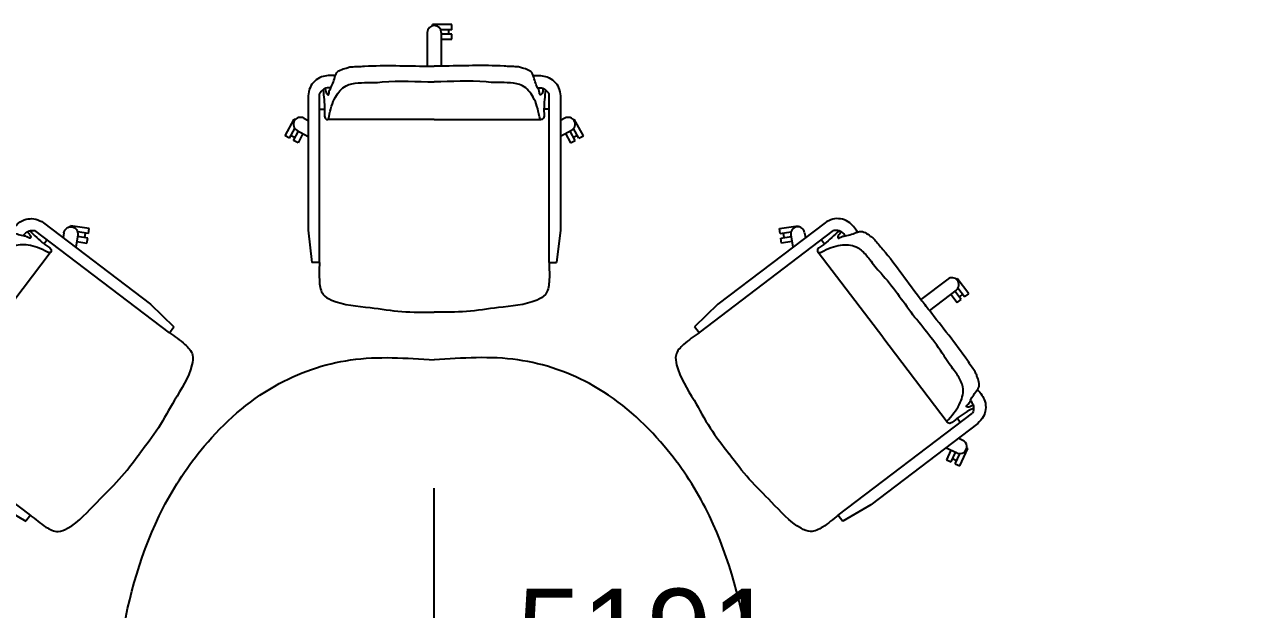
# Model space of a CAD drawing. Header units: millimetres. Extents: x 131588 to 171225, y -200198 to -177978.
# Drawn here: x 135326 to 137912, y -181763 to -180536 of the extents above; entities that cross this region are included whole.
import ezdxf

# ---------------------------------------------------------------- set-up
doc = ezdxf.new("R2010")
doc.units = ezdxf.units.MM
doc.header["$MEASUREMENT"] = 0
doc.layers.add('ceco.net 343', color=7, linetype='Continuous')
doc.layers.add('ceco.net 345', color=7, linetype='Continuous')
doc.layers.add('DIMLINE', color=10, linetype='Continuous', lineweight=18)
doc.styles.get("Standard").update_dxf_attribs({"font": ''})
doc.styles.get('Standard').set_extended_font_data('Arial')
doc.dimstyles.new('DIM-50', dxfattribs={"dimscale": 50, "dimtxt": 2.5, "dimasz": 2.5, "dimexe": 1.5, "dimexo": 0.05, "dimgap": 0.6, "dimtad": 1, "dimzin": 9, "dimdsep": 46, "dimtxsty": 'Standard', "dimcen": 0, "dimclrd": 32, "dimclre": 32, "dimadec": 0, "dimazin": 0, "dimtp": 0.1, "dimtm": 0.1, "dimtfac": 0.71, "dimtofl": 0, "dimtmove": 1, "dimatfit": 3, "dimfxl": 1, "dimtolj": 1, "dimtzin": 7, "dimlwd": -1, "dimlwe": -1, "dimarcsym": 1})

# ---------------------------------------------------------------- blocks, each defined once
blk = doc.blocks.new('Ceco.NET-Furniture-Tm-343')
at = {"layer": 'ceco.net 343'}
for p, q in [((36.5, 603.1), (-3.4, 603.1)), ((-3.4, 600.8), (-3.4, 603.1)), ((36.5, 592.4), (36.5, 603.1)), ((-14.6, 586.6), (-14.6, 516.1)), ((36.5, 592.4), (13.4, 592.4)), ((14.6, 586.6), (14.6, 516.1)), ((36.5, 583.1), (14.6, 583.1)), ((14.6, 572.5), (36.5, 572.5)), ((29.8, 592.4), (29.8, 583.1)), ((36.5, 572.5), (36.5, 583.1)), ((-264.5, 453.5), (-264.5, 171.6)), ((-240.6, 103.8), (-240.6, 458.1)), ((240.6, 103.8), (240.6, 458.1)), ((264.5, 453.5), (264.5, 171.6)), ((-240.6, 425.7), (-230, 425.7)), ((240.6, 425.7), (230, 425.7)), ((-312.7, 369.9), (-293.6, 404.9)), ((-291.6, 403.8), (-293.6, 404.9)), ((-273.7, 406.9), (-264.5, 401.9)), ((0, 404.4), (-223.3, 404.4)), ((0, 404.4), (223.3, 404.4)), ((273.7, 406.9), (264.5, 401.9)), ((291.6, 403.8), (293.6, 404.9)), ((312.7, 369.9), (293.6, 404.9)), ((-303.3, 364.8), (-312.7, 369.9)), ((-303.3, 364.8), (-292.2, 385)), ((-300.1, 370.7), (-291.9, 366.2)), ((-295.1, 360.3), (-284.6, 379.5)), ((-287.7, 381.2), (-264.5, 368.6)), ((-275.3, 374.5), (-285.7, 355.3)), ((287.7, 381.2), (264.5, 368.6)), ((275.3, 374.5), (285.7, 355.3)), ((295.1, 360.3), (284.6, 379.5)), ((300.1, 370.7), (291.9, 366.2)), ((303.3, 364.8), (292.2, 385)), ((303.3, 364.8), (312.7, 369.9)), ((-285.7, 355.3), (-295.1, 360.3)), ((285.7, 355.3), (295.1, 360.3)), ((-264.5, 171.6), (-256.4, 103.8)), ((264.5, 171.6), (256.4, 103.8)), ((-240.6, 103.8), (-256.4, 103.8)), ((240.6, 103.8), (256.4, 103.8))]:
    blk.add_line(p, q, dxfattribs=at)
for centre, start, end in [((0, 586.6), 0, 180), ((-280.7, 394), 61.4687, 241.4687), ((280.7, 394), 298.5313, 118.5313)]:
    blk.add_arc(centre, 14.6, start, end, dxfattribs=at)
for points, knots in [([(-228.5, 469.1), (-228.1, 467), (-227.5, 463.6), (-226.2, 459.1), (-224.3, 456.1), (-220.7, 456), (-220.9, 463.7), (-213.8, 474.6), (-209.7, 488.8), (-204.2, 506.8), (-190.9, 509.8), (-179.6, 514), (-171.5, 515), (-160, 515.2), (-107.3, 518.8), (-53.6, 516), (-4.9, 516.1), (0, 516.1)], [0, 0, 0, 0, 6.319527, 10.520466, 14.333557, 15.662011, 19.937156, 31.287468, 58.127662, 62.385789, 86.772956, 90.973895, 99.054563, 110.983527, 125.657102, 257.252158, 271.865148, 271.865148, 271.865148, 271.865148]), ([(228.5, 469.1), (228.1, 467), (227.5, 463.6), (226.2, 459.1), (224.3, 456.1), (220.7, 456), (220.9, 463.7), (213.8, 474.6), (209.7, 488.8), (204.2, 506.8), (190.9, 509.8), (179.6, 514), (171.5, 515), (160, 515.2), (107.3, 518.8), (53.6, 516), (4.9, 516.1), (0, 516.1)], [0, 0, 0, 0, 6.319527, 10.520466, 14.333557, 15.662011, 19.937156, 31.287468, 58.127662, 62.385789, 86.772956, 90.973895, 99.054563, 110.983527, 125.657102, 257.252158, 271.865148, 271.865148, 271.865148, 271.865148]), ([(-207.5, 496.1), (-217.5, 496.5), (-233.4, 497), (-251.7, 485.2), (-262, 470.9), (-263.7, 459.5), (-264.5, 453.5)], [0, 0, 0, 0, 29.208507, 46.595402, 62.811245, 80.611179, 80.611179, 80.611179, 80.611179]), ([(207.5, 496.1), (217.5, 496.5), (233.4, 497), (251.7, 485.2), (262, 470.9), (263.7, 459.5), (264.5, 453.5)], [0, 0, 0, 0, 29.208507, 46.595402, 62.811245, 80.611179, 80.611179, 80.611179, 80.611179]), ([(-216.6, 470.9), (-220.2, 470.8), (-225.9, 470.6), (-234.6, 466.2), (-238.2, 461.3), (-240.6, 458.1)], [0, 0, 0, 0, 10.710336, 16.651361, 28.618788, 28.618788, 28.618788, 28.618788]), ([(-233.1, 466.5), (-231.6, 452.7), (-230.1, 437.5), (-229.8, 417.4), (-231.9, 404.5), (-221.7, 404), (-217.7, 424.7), (-211.9, 447.7), (-191.7, 473.6), (-168.3, 480.5), (-149.3, 481.9), (-128, 481.1), (-79.4, 485.9), (-36.4, 484.2), (0, 482.9)], [0, 0, 0, 0, 41.011213, 44.996574, 62.720356, 65.377264, 71.318289, 114.590003, 147.537826, 160.140643, 186.842231, 204.112129, 224.083166, 333.09451, 333.09451, 333.09451, 333.09451]), ([(233.1, 466.5), (231.6, 452.7), (230.1, 437.5), (229.8, 417.4), (231.9, 404.5), (221.7, 404), (217.7, 424.7), (211.9, 447.7), (191.7, 473.6), (168.3, 480.5), (149.3, 481.9), (128, 481.1), (79.4, 485.9), (36.4, 484.2), (0, 482.9)], [0, 0, 0, 0, 41.011213, 44.996574, 62.720356, 65.377264, 71.318289, 114.590003, 147.537826, 160.140643, 186.842231, 204.112129, 224.083166, 333.09451, 333.09451, 333.09451, 333.09451]), ([(216.6, 470.9), (220.2, 470.8), (225.9, 470.6), (234.6, 466.2), (238.2, 461.3), (240.6, 458.1)], [0, 0, 0, 0, 10.710336, 16.651361, 28.618788, 28.618788, 28.618788, 28.618788]), ([(-240.6, 103.8), (-241.2, 90.4), (-242.2, 68.2), (-237.1, 36.2), (-196.1, 14.4), (-139.4, 11.4), (-67.7, -0.7), (-22.7, -0.2), (0, 0)], [0, 0, 0, 0, 40.81739, 67.978422, 88.933831, 171.599307, 238.507879, 306.350167, 306.350167, 306.350167, 306.350167]), ([(240.6, 103.8), (241.2, 90.4), (242.2, 68.2), (237.1, 36.2), (196.1, 14.4), (139.4, 11.4), (67.7, -0.7), (22.7, -0.2), (0, 0)], [0, 0, 0, 0, 40.81739, 67.978422, 88.933831, 171.599307, 238.507879, 306.350167, 306.350167, 306.350167, 306.350167])]:
    blk.add_open_spline(points, degree=3, knots=knots, dxfattribs=at)
blk = doc.blocks.new('*D644')
at = {"layer": 'Defpoints', "color": 0, "ltscale": 100, "transparency": 16777216}
for p in [(139225.6, -181939.9), (134034.6, -181970.2), (139225.6, -181970.2)]:
    blk.add_point(p, dxfattribs=at)
at = {"layer": 'DIMLINE', "color": 32, "linetype": 'ByBlock', "ltscale": 100, "transparency": 16777216}
for p, q in [((134034.6, -181966.7), (134034.6, -181834.9)), ((139225.6, -181966.7), (139225.6, -181834.9)), ((134209.6, -181939.9), (139050.6, -181939.9))]:
    blk.add_line(p, q, dxfattribs=at)
at = {"layer": 'DIMLINE', "color": 32, "ltscale": 100, "transparency": 16777216}
for points in [[(134209.6, -181910.7), (134209.6, -181969), (134034.6, -181939.9)], [(139050.6, -181910.7), (139050.6, -181969), (139225.6, -181939.9)]]:
    blk.add_solid(points, dxfattribs=at)
at = {"layer": 'DIMLINE', "color": 0, "ltscale": 100, "transparency": 16777216, "insert": (136630.1, -181808.5), "char_height": 175, "attachment_point": 5}
blk.add_mtext('\\A1;5191', dxfattribs=at)

msp = doc.modelspace()

# ---------------------------------------------------------------- linework, layer by layer
at = {"layer": 'ceco.net 345'}
msp.add_lwpolyline([(136184.865, -182364.796), (136184.865, -181508.954)], dxfattribs=at)
for points in [[(135340.875, -184172.489), (135338.299, -183970.248), (135333.366, -183582.928), (135370.378, -182971.586), (135432.524, -182495.706), (135508.656, -182009.624), (135527.95, -181673.751), (135705.144, -181406.161), (135836.501, -181288.893), (136010.935, -181227.709), (136126.079, -181235.721), (136184.865, -181239.812)], [(137028.854, -184172.489), (137031.43, -183970.248), (137036.363, -183582.928), (136999.351, -182971.586), (136937.205, -182495.706), (136861.073, -182009.624), (136841.779, -181673.751), (136664.585, -181406.161), (136533.228, -181288.893), (136358.794, -181227.709), (136243.65, -181235.721), (136184.865, -181239.812)]]:
    msp.add_open_spline(points, degree=3, knots=[0, 0, 0, 0, 606.54478448, 1161.61828797, 1836.58378341, 2042.21504969, 2644.47106223, 2800.11524246, 2994.58083958, 3162.71705382, 3338.09185597, 3338.09185597, 3338.09185597, 3338.09185597], dxfattribs=at)

# ---------------------------------------------------------------- block references
msp.add_blockref('Ceco.NET-Furniture-Tm-343', (136184.865, -181139.57), dxfattribs=at)
at = {"layer": 'ceco.net 345', "xscale": -1, "rotation": 52.73869178732808}
msp.add_blockref('Ceco.NET-Furniture-Tm-343', (135566.538, -181437.078), dxfattribs=at)
at = {"layer": 'ceco.net 345', "rotation": 307.2613082126719}
msp.add_blockref('Ceco.NET-Furniture-Tm-343', (136803.191, -181437.078), dxfattribs=at)

# ---------------------------------------------------------------- dimensions: what is measured, and where the dimension line sits
at = {"layer": 'DIMLINE', "ltscale": 100}
dim = msp.add_linear_dim(base=(139225.578, -181939.857), p1=(134034.578, -181970.18), p2=(139225.578, -181970.18), dimstyle='DIM-50', override={"dimscale": 70, "dimtofl": 1}, dxfattribs=at)
dim.commit()
dim.dimension.update_dxf_attribs({"geometry": '*D644', "text_midpoint": (136630.078, -181808.506)})

doc.saveas('drawing.dxf')
